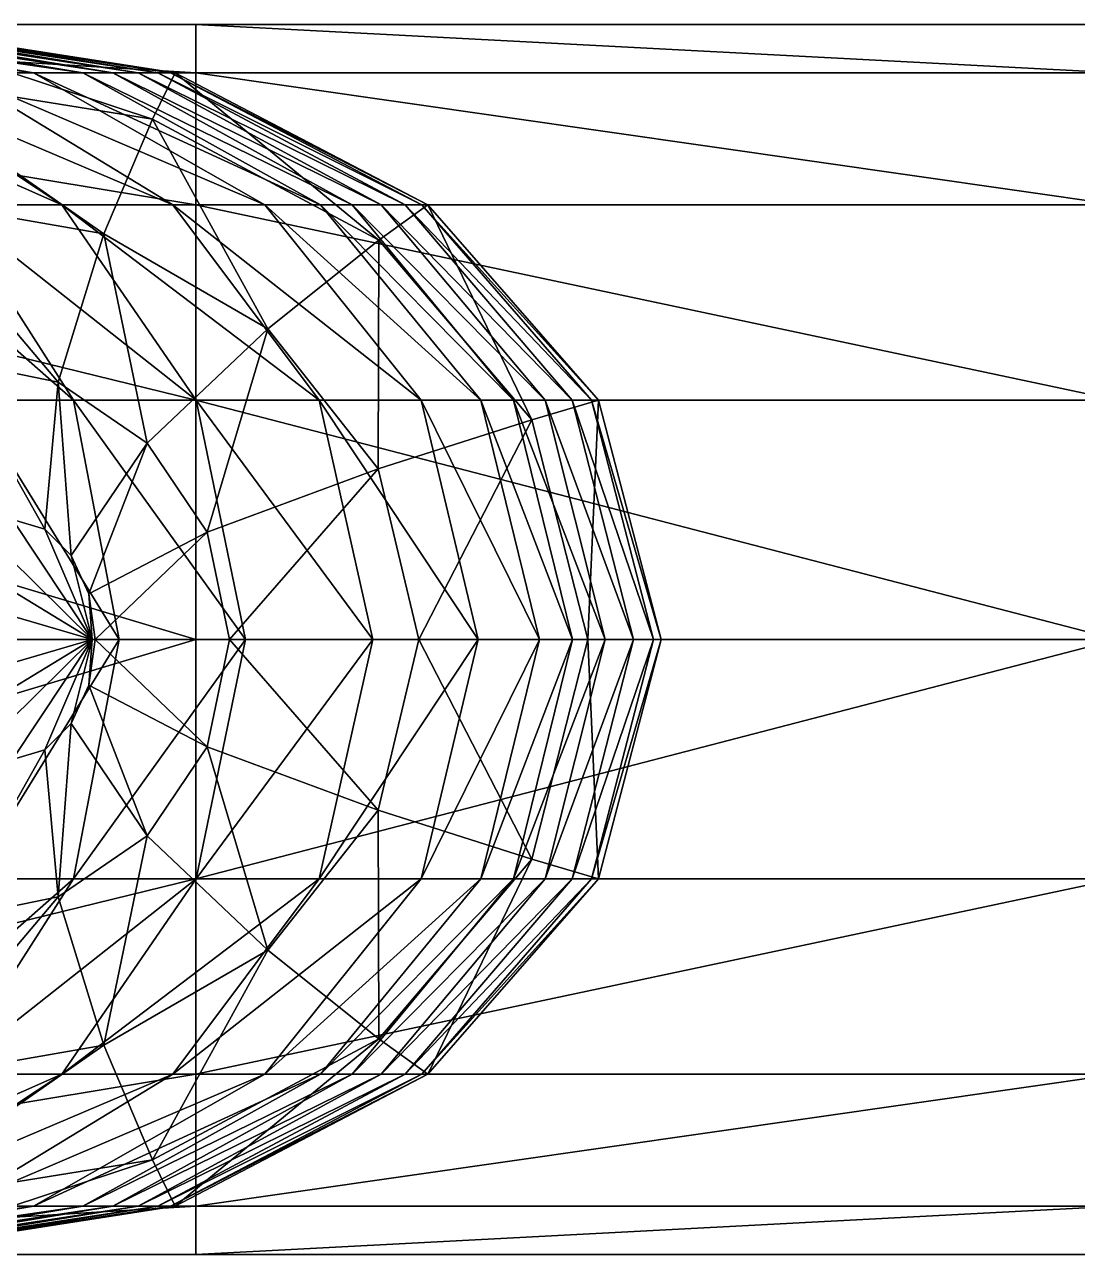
# Model space of a CAD drawing. Extents: x 0 to 32.6, y -11.9 to 11.9.
# Drawn here: x 20.233 to 21.688, y -4.25 to -2.55 of the extents above; entities that cross this region are included whole.
import ezdxf

# ---------------------------------------------------------------- set-up
doc = ezdxf.new("R2010")
doc.units = 0

msp = doc.modelspace()

# ---------------------------------------------------------------- linework, layer by layer
for points in [[(19.3666, -2.6168, -1.9864), (19.3666, -2.55, -1.5), (20.4694, -2.6168, -1.9864)], [(20.4694, -2.6168, -1.9864), (19.3666, -2.55, -1.5), (20.4694, -2.55, -1.5)], [(19.3666, -2.55, -1.5), (20.4694, -2.6168, -1.0136), (20.4694, -2.55, -1.5)], [(19.3666, -2.55, -1.5), (19.3666, -2.6168, -1.0136), (20.4694, -2.6168, -1.0136)], [(19.7704, -2.55, 0.3528), (20.2446, -2.6168, 0.3751), (19.8528, -2.55, 0.2125)], [(19.7704, -2.55, 0.3528), (20.1375, -2.6168, 0.5542), (20.2446, -2.6168, 0.3751)], [(19.8528, -2.55, 0.2125), (20.3131, -2.6168, 0.23), (19.9109, -2.55, 0.0836)], [(19.8528, -2.55, 0.2125), (20.2446, -2.6168, 0.3751), (20.3131, -2.6168, 0.23)], [(19.9109, -2.55, 0.0836), (20.3544, -2.6168, 0.0923), (19.9495, -2.55, -0.0388)], [(19.9109, -2.55, 0.0836), (20.3131, -2.6168, 0.23), (20.3544, -2.6168, 0.0923)], [(19.9495, -2.55, -0.0388), (20.3895, -2.6168, -0.0696), (19.9782, -2.55, -0.1644)], [(19.9495, -2.55, -0.0388), (20.3544, -2.6168, 0.0923), (20.3895, -2.6168, -0.0696)], [(19.9782, -2.55, -0.1644), (20.4167, -2.6168, -0.2406), (19.9978, -2.55, -0.2921)], [(19.9782, -2.55, -0.1644), (20.3895, -2.6168, -0.0696), (20.4167, -2.6168, -0.2406)], [(19.9978, -2.55, -0.2921), (20.4343, -2.6168, -0.4056), (20.0089, -2.55, -0.4208)], [(19.9978, -2.55, -0.2921), (20.4167, -2.6168, -0.2406), (20.4343, -2.6168, -0.4056)], [(20.0089, -2.55, -0.4208), (20.4405, -2.6168, -0.5494), (20.0125, -2.55, -0.5494)], [(20.0089, -2.55, -0.4208), (20.4343, -2.6168, -0.4056), (20.4405, -2.6168, -0.5494)], [(20.0125, -2.55, -0.5494), (20.4092, -2.6805, -0.6239), (20.0257, -2.619, -0.6311)], [(20.0125, -2.55, -0.5494), (20.4405, -2.6168, -0.5494), (20.4092, -2.6805, -0.6239)], [(20.4694, -2.6168, -1.9864), (20.4694, -2.55, -1.5), (21.7427, -2.6168, -1.9864)], [(21.7427, -2.6168, -1.9864), (20.4694, -2.55, -1.5), (21.7427, -2.55, -1.5)], [(20.4694, -2.55, -1.5), (21.7427, -2.6168, -1.0136), (21.7427, -2.55, -1.5)], [(20.4694, -2.55, -1.5), (20.4694, -2.6168, -1.0136), (21.7427, -2.6168, -1.0136)], [(19.3666, -2.7991, -2.3837), (19.3666, -2.6168, -1.9864), (20.4694, -2.7991, -2.3837)], [(20.4694, -2.7991, -2.3837), (19.3666, -2.6168, -1.9864), (20.4694, -2.6168, -1.9864)], [(19.3666, -2.6168, -1.0136), (20.4694, -2.7991, -0.6163), (20.4694, -2.6168, -1.0136)], [(19.3666, -2.6168, -1.0136), (19.3666, -2.7991, -0.6163), (20.4694, -2.7991, -0.6163)], [(19.8718, -2.6168, 0.9216), (20.2838, -2.7991, 0.9464), (20.0079, -2.6168, 0.7441)], [(19.8718, -2.6168, 0.9216), (20.1275, -2.7991, 1.1555), (20.2838, -2.7991, 0.9464)], [(20.0079, -2.6168, 0.7441), (20.4375, -2.7991, 0.7188), (20.1375, -2.6168, 0.5542)], [(20.0079, -2.6168, 0.7441), (20.2838, -2.7991, 0.9464), (20.4375, -2.7991, 0.7188)], [(20.1375, -2.6168, 0.5542), (20.5647, -2.7991, 0.508), (20.2446, -2.6168, 0.3751)], [(20.1375, -2.6168, 0.5542), (20.4375, -2.7991, 0.7188), (20.5647, -2.7991, 0.508)], [(20.2446, -2.6168, 0.3751), (20.6417, -2.7991, 0.3496), (20.3131, -2.6168, 0.23)], [(20.2446, -2.6168, 0.3751), (20.5647, -2.7991, 0.508), (20.6417, -2.7991, 0.3496)], [(20.3131, -2.6168, 0.23), (20.6852, -2.7991, 0.1995), (20.3544, -2.6168, 0.0923)], [(20.3131, -2.6168, 0.23), (20.6417, -2.7991, 0.3496), (20.6852, -2.7991, 0.1995)], [(20.3544, -2.6168, 0.0923), (20.7255, -2.7991, 0.0079), (20.3895, -2.6168, -0.0696)], [(20.3544, -2.6168, 0.0923), (20.6852, -2.7991, 0.1995), (20.7255, -2.7991, 0.0079)], [(20.3895, -2.6168, -0.0696), (20.7589, -2.7991, -0.1985), (20.4167, -2.6168, -0.2406)], [(20.3895, -2.6168, -0.0696), (20.7255, -2.7991, 0.0079), (20.7589, -2.7991, -0.1985)], [(20.4405, -2.6168, -0.5494), (20.7225, -2.8482, -0.6177), (20.4092, -2.6805, -0.6239)], [(20.4167, -2.6168, -0.2406), (20.7817, -2.7991, -0.3931), (20.4343, -2.6168, -0.4056)], [(20.4167, -2.6168, -0.2406), (20.7589, -2.7991, -0.1985), (20.7817, -2.7991, -0.3931)], [(20.4343, -2.6168, -0.4056), (20.7902, -2.7991, -0.5494), (20.4405, -2.6168, -0.5494)], [(20.4343, -2.6168, -0.4056), (20.7817, -2.7991, -0.3931), (20.7902, -2.7991, -0.5494)], [(20.4405, -2.6168, -0.5494), (20.7902, -2.7991, -0.5494), (20.7225, -2.8482, -0.6177)], [(20.4694, -2.7991, -2.3837), (20.4694, -2.6168, -1.9864), (21.7427, -2.7991, -2.3837)], [(21.7427, -2.7991, -2.3837), (20.4694, -2.6168, -1.9864), (21.7427, -2.6168, -1.9864)], [(20.4694, -2.6168, -1.0136), (21.7427, -2.7991, -0.6163), (21.7427, -2.6168, -1.0136)], [(20.4694, -2.6168, -1.0136), (20.4694, -2.7991, -0.6163), (21.7427, -2.7991, -0.6163)], [(20.0257, -2.619, -0.6311), (20.342, -2.8393, -0.619), (20.0646, -2.791, -0.6404)], [(20.0257, -2.619, -0.6311), (20.4092, -2.6805, -0.6239), (20.342, -2.8393, -0.619)], [(20.4092, -2.6805, -0.6239), (20.5686, -2.9706, -0.6004), (20.342, -2.8393, -0.619)], [(20.4092, -2.6805, -0.6239), (20.7225, -2.8482, -0.6177), (20.5686, -2.9706, -0.6004)], [(19.3666, -3.0693, -2.6517), (19.3666, -2.7991, -2.3837), (20.4694, -3.0693, -2.6517)], [(20.4694, -3.0693, -2.6517), (19.3666, -2.7991, -2.3837), (20.4694, -2.7991, -2.3837)], [(19.3666, -2.7991, -0.6163), (20.4694, -3.0693, -0.3483), (20.4694, -2.7991, -0.6163)], [(19.3666, -2.7991, -0.6163), (19.3666, -3.0693, -0.3483), (20.4694, -3.0693, -0.3483)], [(19.9925, -2.7991, 1.3108), (20.3, -3.0693, 1.3134), (20.1275, -2.7991, 1.1555)], [(19.9925, -2.7991, 1.3108), (20.1593, -3.0693, 1.4775), (20.3, -3.0693, 1.3134)], [(20.0646, -2.791, -0.6404), (20.279, -3.0445, -0.5765), (20.1283, -3.0134, -0.6085)], [(20.0646, -2.791, -0.6404), (20.342, -2.8393, -0.619), (20.279, -3.0445, -0.5765)], [(20.1275, -2.7991, 1.1555), (20.4699, -3.0693, 1.0829), (20.2838, -2.7991, 0.9464)], [(20.1275, -2.7991, 1.1555), (20.3, -3.0693, 1.3134), (20.4699, -3.0693, 1.0829)], [(20.2838, -2.7991, 0.9464), (20.6398, -3.0693, 0.8297), (20.4375, -2.7991, 0.7188)], [(20.2838, -2.7991, 0.9464), (20.4699, -3.0693, 1.0829), (20.6398, -3.0693, 0.8297)], [(20.4375, -2.7991, 0.7188), (20.7806, -3.0693, 0.5976), (20.5647, -2.7991, 0.508)], [(20.4375, -2.7991, 0.7188), (20.6398, -3.0693, 0.8297), (20.7806, -3.0693, 0.5976)], [(20.4694, -3.0693, -2.6517), (20.4694, -2.7991, -2.3837), (21.7427, -3.0693, -2.6517)], [(21.7427, -3.0693, -2.6517), (20.4694, -2.7991, -2.3837), (21.7427, -2.7991, -2.3837)], [(20.4694, -2.7991, -0.6163), (21.7427, -3.0693, -0.3483), (21.7427, -2.7991, -0.6163)], [(20.4694, -2.7991, -0.6163), (20.4694, -3.0693, -0.3483), (21.7427, -3.0693, -0.3483)], [(20.5647, -2.7991, 0.508), (20.8633, -3.0693, 0.4302), (20.6417, -2.7991, 0.3496)], [(20.5647, -2.7991, 0.508), (20.7806, -3.0693, 0.5976), (20.8633, -3.0693, 0.4302)], [(20.6417, -2.7991, 0.3496), (20.9083, -3.0693, 0.2718), (20.6852, -2.7991, 0.1995)], [(20.6417, -2.7991, 0.3496), (20.8633, -3.0693, 0.4302), (20.9083, -3.0693, 0.2718)], [(20.6852, -2.7991, 0.1995), (20.9521, -3.0693, 0.0602), (20.7255, -2.7991, 0.0079)], [(20.6852, -2.7991, 0.1995), (20.9083, -3.0693, 0.2718), (20.9521, -3.0693, 0.0602)], [(20.7902, -2.7991, -0.5494), (20.9338, -3.0965, -0.6133), (20.7225, -2.8482, -0.6177)], [(20.7255, -2.7991, 0.0079), (20.9898, -3.0693, -0.1701), (20.7589, -2.7991, -0.1985)], [(20.7255, -2.7991, 0.0079), (20.9521, -3.0693, 0.0602), (20.9898, -3.0693, -0.1701)], [(20.7589, -2.7991, -0.1985), (21.0161, -3.0693, -0.3847), (20.7817, -2.7991, -0.3931)], [(20.7589, -2.7991, -0.1985), (20.9898, -3.0693, -0.1701), (21.0161, -3.0693, -0.3847)], [(20.7817, -2.7991, -0.3931), (21.026, -3.0693, -0.5494), (20.7902, -2.7991, -0.5494)], [(20.7817, -2.7991, -0.3931), (21.0161, -3.0693, -0.3847), (21.026, -3.0693, -0.5494)], [(20.7902, -2.7991, -0.5494), (21.026, -3.0693, -0.5494), (20.9338, -3.0965, -0.6133)], [(20.342, -2.8393, -0.619), (20.4021, -3.1284, -0.5485), (20.279, -3.0445, -0.5765)], [(20.342, -2.8393, -0.619), (20.5686, -2.9706, -0.6004), (20.4021, -3.1284, -0.5485)], [(20.7225, -2.8482, -0.6177), (20.7214, -3.1643, -0.5872), (20.5686, -2.9706, -0.6004)], [(20.7225, -2.8482, -0.6177), (20.9338, -3.0965, -0.6133), (20.7214, -3.1643, -0.5872)], [(20.5686, -2.9706, -0.6004), (20.4851, -3.2515, -0.5287), (20.4021, -3.1284, -0.5485)], [(20.5686, -2.9706, -0.6004), (20.7214, -3.1643, -0.5872), (20.4851, -3.2515, -0.5287)], [(20.1283, -3.0134, -0.6085), (20.2603, -3.2476, -0.5381), (20.2158, -3.234, -0.5666)], [(20.1283, -3.0134, -0.6085), (20.279, -3.0445, -0.5765), (20.2603, -3.2476, -0.5381)], [(20.279, -3.0445, -0.5765), (20.2967, -3.2841, -0.5132), (20.2603, -3.2476, -0.5381)], [(20.279, -3.0445, -0.5765), (20.4021, -3.1284, -0.5485), (20.2967, -3.2841, -0.5132)], [(19.3666, -3.4, -2.75), (19.3666, -3.0693, -2.6517), (20.4694, -3.4, -2.75)], [(20.4694, -3.4, -2.75), (19.3666, -3.0693, -2.6517), (20.4694, -3.0693, -2.6517)], [(19.3666, -3.0693, -0.3483), (20.4694, -3.4, -0.25), (20.4694, -3.0693, -0.3483)], [(19.3666, -3.0693, -0.3483), (19.3666, -3.4, -0.25), (20.4694, -3.4, -0.25)], [(20.1593, -3.0693, 1.4775), (20.3632, -3.4, 1.3712), (20.3, -3.0693, 1.3134)], [(20.1593, -3.0693, 1.4775), (20.2204, -3.4, 1.5387), (20.3632, -3.4, 1.3712)], [(20.3, -3.0693, 1.3134), (20.5381, -3.4, 1.1329), (20.4699, -3.0693, 1.0829)], [(20.3, -3.0693, 1.3134), (20.3632, -3.4, 1.3712), (20.5381, -3.4, 1.1329)], [(20.4694, -3.4, -2.75), (20.4694, -3.0693, -2.6517), (21.7427, -3.4, -2.75)], [(21.7427, -3.4, -2.75), (20.4694, -3.0693, -2.6517), (21.7427, -3.0693, -2.6517)], [(20.4694, -3.0693, -0.3483), (21.7427, -3.4, -0.25), (21.7427, -3.0693, -0.3483)], [(20.4694, -3.0693, -0.3483), (20.4694, -3.4, -0.25), (21.7427, -3.4, -0.25)], [(20.4699, -3.0693, 1.0829), (20.714, -3.4, 0.8704), (20.6398, -3.0693, 0.8297)], [(20.4699, -3.0693, 1.0829), (20.5381, -3.4, 1.1329), (20.714, -3.4, 0.8704)], [(20.6398, -3.0693, 0.8297), (20.8598, -3.4, 0.6305), (20.7806, -3.0693, 0.5976)], [(20.6398, -3.0693, 0.8297), (20.714, -3.4, 0.8704), (20.8598, -3.4, 0.6305)], [(20.7806, -3.0693, 0.5976), (20.9446, -3.4, 0.4598), (20.8633, -3.0693, 0.4302)], [(20.7806, -3.0693, 0.5976), (20.8598, -3.4, 0.6305), (20.9446, -3.4, 0.4598)], [(20.8633, -3.0693, 0.4302), (20.9901, -3.4, 0.2983), (20.9083, -3.0693, 0.2718)], [(20.8633, -3.0693, 0.4302), (20.9446, -3.4, 0.4598), (20.9901, -3.4, 0.2983)], [(20.9083, -3.0693, 0.2718), (21.0352, -3.4, 0.0794), (20.9521, -3.0693, 0.0602)], [(20.9083, -3.0693, 0.2718), (20.9901, -3.4, 0.2983), (21.0352, -3.4, 0.0794)], [(21.026, -3.0693, -0.5494), (21.0113, -3.4, -0.6116), (20.9338, -3.0965, -0.6133)], [(20.9521, -3.0693, 0.0602), (21.0744, -3.4, -0.1597), (20.9898, -3.0693, -0.1701)], [(20.9521, -3.0693, 0.0602), (21.0352, -3.4, 0.0794), (21.0744, -3.4, -0.1597)], [(20.9898, -3.0693, -0.1701), (21.102, -3.4, -0.3816), (21.0161, -3.0693, -0.3847)], [(20.9898, -3.0693, -0.1701), (21.0744, -3.4, -0.1597), (21.102, -3.4, -0.3816)], [(21.026, -3.0693, -0.5494), (21.1125, -3.4, -0.5494), (21.0113, -3.4, -0.6116)], [(21.0161, -3.0693, -0.3847), (21.1125, -3.4, -0.5494), (21.026, -3.0693, -0.5494)], [(21.0161, -3.0693, -0.3847), (21.102, -3.4, -0.3816), (21.1125, -3.4, -0.5494)], [(20.9338, -3.0965, -0.6133), (20.7774, -3.4, -0.5822), (20.7214, -3.1643, -0.5872)], [(20.9338, -3.0965, -0.6133), (21.0113, -3.4, -0.6116), (20.7774, -3.4, -0.5822)], [(20.4021, -3.1284, -0.5485), (20.3212, -3.3371, -0.4956), (20.2967, -3.2841, -0.5132)], [(20.4021, -3.1284, -0.5485), (20.4851, -3.2515, -0.5287), (20.3212, -3.3371, -0.4956)], [(20.7214, -3.1643, -0.5872), (20.5156, -3.4, -0.5212), (20.4851, -3.2515, -0.5287)], [(20.7214, -3.1643, -0.5872), (20.7774, -3.4, -0.5822), (20.5156, -3.4, -0.5212)], [(20.1713, -3.2476, -0.5951), (20.2158, -3.234, -0.5666), (20.3261, -3.4, -0.5457)], [(20.2158, -3.234, -0.5666), (20.2603, -3.2476, -0.5381), (20.3261, -3.4, -0.5457)], [(20.135, -3.2841, -0.62), (20.1713, -3.2476, -0.5951), (20.3261, -3.4, -0.5457)], [(20.2603, -3.2476, -0.5381), (20.2967, -3.2841, -0.5132), (20.3261, -3.4, -0.5457)], [(20.4851, -3.2515, -0.5287), (20.3302, -3.4, -0.4889), (20.3212, -3.3371, -0.4956)], [(20.4851, -3.2515, -0.5287), (20.5156, -3.4, -0.5212), (20.3302, -3.4, -0.4889)], [(20.1104, -3.3371, -0.6376), (20.135, -3.2841, -0.62), (20.3261, -3.4, -0.5457)], [(20.2967, -3.2841, -0.5132), (20.3212, -3.3371, -0.4956), (20.3261, -3.4, -0.5457)], [(20.1014, -3.4, -0.6442), (20.1104, -3.3371, -0.6376), (20.3261, -3.4, -0.5457)], [(20.3212, -3.3371, -0.4956), (20.3302, -3.4, -0.4889), (20.3261, -3.4, -0.5457)], [(19.3666, -3.7307, -2.6517), (20.4694, -3.4, -2.75), (20.4694, -3.7307, -2.6517)], [(19.3666, -3.7307, -2.6517), (19.3666, -3.4, -2.75), (20.4694, -3.4, -2.75)], [(19.3666, -3.4, -0.25), (19.3666, -3.7307, -0.3483), (20.4694, -3.4, -0.25)], [(20.4694, -3.4, -0.25), (19.3666, -3.7307, -0.3483), (20.4694, -3.7307, -0.3483)], [(20.1104, -3.4629, -0.6376), (20.1014, -3.4, -0.6442), (20.3261, -3.4, -0.5457)], [(20.135, -3.5159, -0.62), (20.1104, -3.4629, -0.6376), (20.3261, -3.4, -0.5457)], [(20.1713, -3.5524, -0.5951), (20.135, -3.5159, -0.62), (20.3261, -3.4, -0.5457)], [(20.2204, -3.4, 1.5387), (20.1593, -3.7307, 1.4775), (20.3632, -3.4, 1.3712)], [(20.3632, -3.4, 1.3712), (20.1593, -3.7307, 1.4775), (20.3, -3.7307, 1.3134)], [(20.2158, -3.566, -0.5666), (20.1713, -3.5524, -0.5951), (20.3261, -3.4, -0.5457)], [(20.2603, -3.5524, -0.5381), (20.2158, -3.566, -0.5666), (20.3261, -3.4, -0.5457)], [(20.2967, -3.5159, -0.5132), (20.2603, -3.5524, -0.5381), (20.3261, -3.4, -0.5457)], [(20.3212, -3.4629, -0.4956), (20.2967, -3.5159, -0.5132), (20.3261, -3.4, -0.5457)], [(20.3632, -3.4, 1.3712), (20.3, -3.7307, 1.3134), (20.5381, -3.4, 1.1329)], [(20.5381, -3.4, 1.1329), (20.3, -3.7307, 1.3134), (20.4699, -3.7307, 1.0829)], [(20.3302, -3.4, -0.4889), (20.4851, -3.5485, -0.5287), (20.3212, -3.4629, -0.4956)], [(20.3302, -3.4, -0.4889), (20.3212, -3.4629, -0.4956), (20.3261, -3.4, -0.5457)], [(20.5156, -3.4, -0.5212), (20.4851, -3.5485, -0.5287), (20.3302, -3.4, -0.4889)], [(20.4694, -3.7307, -2.6517), (21.7427, -3.4, -2.75), (21.7427, -3.7307, -2.6517)], [(20.4694, -3.7307, -2.6517), (20.4694, -3.4, -2.75), (21.7427, -3.4, -2.75)], [(20.4694, -3.4, -0.25), (20.4694, -3.7307, -0.3483), (21.7427, -3.4, -0.25)], [(21.7427, -3.4, -0.25), (20.4694, -3.7307, -0.3483), (21.7427, -3.7307, -0.3483)], [(20.5381, -3.4, 1.1329), (20.4699, -3.7307, 1.0829), (20.714, -3.4, 0.8704)], [(20.714, -3.4, 0.8704), (20.4699, -3.7307, 1.0829), (20.6398, -3.7307, 0.8297)], [(20.5156, -3.4, -0.5212), (20.7214, -3.6357, -0.5872), (20.4851, -3.5485, -0.5287)], [(20.7774, -3.4, -0.5822), (20.7214, -3.6357, -0.5872), (20.5156, -3.4, -0.5212)], [(20.714, -3.4, 0.8704), (20.6398, -3.7307, 0.8297), (20.8598, -3.4, 0.6305)], [(20.8598, -3.4, 0.6305), (20.6398, -3.7307, 0.8297), (20.7806, -3.7307, 0.5976)], [(20.7774, -3.4, -0.5822), (20.9338, -3.7035, -0.6133), (20.7214, -3.6357, -0.5872)], [(21.0113, -3.4, -0.6116), (20.9338, -3.7035, -0.6133), (20.7774, -3.4, -0.5822)], [(20.8598, -3.4, 0.6305), (20.7806, -3.7307, 0.5976), (20.9446, -3.4, 0.4598)], [(20.9446, -3.4, 0.4598), (20.7806, -3.7307, 0.5976), (20.8633, -3.7307, 0.4302)], [(20.9446, -3.4, 0.4598), (20.8633, -3.7307, 0.4302), (20.9901, -3.4, 0.2983)], [(20.9901, -3.4, 0.2983), (20.8633, -3.7307, 0.4302), (20.9083, -3.7307, 0.2718)], [(20.9901, -3.4, 0.2983), (20.9083, -3.7307, 0.2718), (21.0352, -3.4, 0.0794)], [(21.0352, -3.4, 0.0794), (20.9083, -3.7307, 0.2718), (20.9521, -3.7307, 0.0602)], [(21.0113, -3.4, -0.6116), (21.026, -3.7307, -0.5494), (20.9338, -3.7035, -0.6133)], [(21.0352, -3.4, 0.0794), (20.9521, -3.7307, 0.0602), (21.0744, -3.4, -0.1597)], [(21.0744, -3.4, -0.1597), (20.9521, -3.7307, 0.0602), (20.9898, -3.7307, -0.1701)], [(21.0744, -3.4, -0.1597), (20.9898, -3.7307, -0.1701), (21.102, -3.4, -0.3816)], [(21.102, -3.4, -0.3816), (20.9898, -3.7307, -0.1701), (21.0161, -3.7307, -0.3847)], [(21.1125, -3.4, -0.5494), (21.026, -3.7307, -0.5494), (21.0113, -3.4, -0.6116)], [(21.102, -3.4, -0.3816), (21.0161, -3.7307, -0.3847), (21.1125, -3.4, -0.5494)], [(21.1125, -3.4, -0.5494), (21.0161, -3.7307, -0.3847), (21.026, -3.7307, -0.5494)], [(20.3212, -3.4629, -0.4956), (20.4021, -3.6716, -0.5485), (20.2967, -3.5159, -0.5132)], [(20.4851, -3.5485, -0.5287), (20.4021, -3.6716, -0.5485), (20.3212, -3.4629, -0.4956)], [(20.2967, -3.5159, -0.5132), (20.279, -3.7555, -0.5765), (20.2603, -3.5524, -0.5381)], [(20.4021, -3.6716, -0.5485), (20.279, -3.7555, -0.5765), (20.2967, -3.5159, -0.5132)], [(20.279, -3.7555, -0.5765), (20.1283, -3.7866, -0.6085), (20.2603, -3.5524, -0.5381)], [(20.2603, -3.5524, -0.5381), (20.1283, -3.7866, -0.6085), (20.2158, -3.566, -0.5666)], [(20.4851, -3.5485, -0.5287), (20.5686, -3.8294, -0.6004), (20.4021, -3.6716, -0.5485)], [(20.7214, -3.6357, -0.5872), (20.5686, -3.8294, -0.6004), (20.4851, -3.5485, -0.5287)], [(20.7214, -3.6357, -0.5872), (20.7225, -3.9518, -0.6177), (20.5686, -3.8294, -0.6004)], [(20.9338, -3.7035, -0.6133), (20.7225, -3.9518, -0.6177), (20.7214, -3.6357, -0.5872)], [(20.4021, -3.6716, -0.5485), (20.342, -3.9607, -0.619), (20.279, -3.7555, -0.5765)], [(20.5686, -3.8294, -0.6004), (20.342, -3.9607, -0.619), (20.4021, -3.6716, -0.5485)], [(20.9338, -3.7035, -0.6133), (20.7902, -4.0009, -0.5494), (20.7225, -3.9518, -0.6177)], [(21.026, -3.7307, -0.5494), (20.7902, -4.0009, -0.5494), (20.9338, -3.7035, -0.6133)], [(19.3666, -4.0009, -2.3837), (20.4694, -3.7307, -2.6517), (20.4694, -4.0009, -2.3837)], [(19.3666, -4.0009, -2.3837), (19.3666, -3.7307, -2.6517), (20.4694, -3.7307, -2.6517)], [(19.3666, -3.7307, -0.3483), (19.3666, -4.0009, -0.6163), (20.4694, -3.7307, -0.3483)], [(20.4694, -3.7307, -0.3483), (19.3666, -4.0009, -0.6163), (20.4694, -4.0009, -0.6163)], [(20.1593, -3.7307, 1.4775), (19.9925, -4.0009, 1.3108), (20.3, -3.7307, 1.3134)], [(20.3, -3.7307, 1.3134), (19.9925, -4.0009, 1.3108), (20.1275, -4.0009, 1.1555)], [(20.3, -3.7307, 1.3134), (20.1275, -4.0009, 1.1555), (20.4699, -3.7307, 1.0829)], [(20.4699, -3.7307, 1.0829), (20.1275, -4.0009, 1.1555), (20.2838, -4.0009, 0.9464)], [(20.4699, -3.7307, 1.0829), (20.2838, -4.0009, 0.9464), (20.6398, -3.7307, 0.8297)], [(20.6398, -3.7307, 0.8297), (20.2838, -4.0009, 0.9464), (20.4375, -4.0009, 0.7188)], [(20.6398, -3.7307, 0.8297), (20.4375, -4.0009, 0.7188), (20.7806, -3.7307, 0.5976)], [(20.7806, -3.7307, 0.5976), (20.4375, -4.0009, 0.7188), (20.5647, -4.0009, 0.508)], [(20.4694, -4.0009, -2.3837), (21.7427, -3.7307, -2.6517), (21.7427, -4.0009, -2.3837)], [(20.4694, -4.0009, -2.3837), (20.4694, -3.7307, -2.6517), (21.7427, -3.7307, -2.6517)], [(20.4694, -3.7307, -0.3483), (20.4694, -4.0009, -0.6163), (21.7427, -3.7307, -0.3483)], [(21.7427, -3.7307, -0.3483), (20.4694, -4.0009, -0.6163), (21.7427, -4.0009, -0.6163)], [(20.7806, -3.7307, 0.5976), (20.5647, -4.0009, 0.508), (20.8633, -3.7307, 0.4302)], [(20.8633, -3.7307, 0.4302), (20.5647, -4.0009, 0.508), (20.6417, -4.0009, 0.3496)], [(20.8633, -3.7307, 0.4302), (20.6417, -4.0009, 0.3496), (20.9083, -3.7307, 0.2718)], [(20.9083, -3.7307, 0.2718), (20.6417, -4.0009, 0.3496), (20.6852, -4.0009, 0.1995)], [(20.9083, -3.7307, 0.2718), (20.6852, -4.0009, 0.1995), (20.9521, -3.7307, 0.0602)], [(20.9521, -3.7307, 0.0602), (20.6852, -4.0009, 0.1995), (20.7255, -4.0009, 0.0079)], [(20.9521, -3.7307, 0.0602), (20.7255, -4.0009, 0.0079), (20.9898, -3.7307, -0.1701)], [(20.9898, -3.7307, -0.1701), (20.7255, -4.0009, 0.0079), (20.7589, -4.0009, -0.1985)], [(20.9898, -3.7307, -0.1701), (20.7589, -4.0009, -0.1985), (21.0161, -3.7307, -0.3847)], [(21.0161, -3.7307, -0.3847), (20.7589, -4.0009, -0.1985), (20.7817, -4.0009, -0.3931)], [(21.0161, -3.7307, -0.3847), (20.7817, -4.0009, -0.3931), (21.026, -3.7307, -0.5494)], [(21.026, -3.7307, -0.5494), (20.7817, -4.0009, -0.3931), (20.7902, -4.0009, -0.5494)], [(20.342, -3.9607, -0.619), (20.0646, -4.009, -0.6404), (20.279, -3.7555, -0.5765)], [(20.279, -3.7555, -0.5765), (20.0646, -4.009, -0.6404), (20.1283, -3.7866, -0.6085)], [(20.5686, -3.8294, -0.6004), (20.4092, -4.1195, -0.6239), (20.342, -3.9607, -0.619)], [(20.7225, -3.9518, -0.6177), (20.4092, -4.1195, -0.6239), (20.5686, -3.8294, -0.6004)], [(20.4092, -4.1195, -0.6239), (20.0257, -4.181, -0.6311), (20.342, -3.9607, -0.619)], [(20.342, -3.9607, -0.619), (20.0257, -4.181, -0.6311), (20.0646, -4.009, -0.6404)], [(20.7225, -3.9518, -0.6177), (20.4405, -4.1832, -0.5494), (20.4092, -4.1195, -0.6239)], [(20.7902, -4.0009, -0.5494), (20.4405, -4.1832, -0.5494), (20.7225, -3.9518, -0.6177)], [(19.3666, -4.1832, -1.9864), (20.4694, -4.0009, -2.3837), (20.4694, -4.1832, -1.9864)], [(19.3666, -4.1832, -1.9864), (19.3666, -4.0009, -2.3837), (20.4694, -4.0009, -2.3837)], [(19.3666, -4.0009, -0.6163), (19.3666, -4.1832, -1.0136), (20.4694, -4.0009, -0.6163)], [(20.4694, -4.0009, -0.6163), (19.3666, -4.1832, -1.0136), (20.4694, -4.1832, -1.0136)], [(20.1275, -4.0009, 1.1555), (19.8718, -4.1832, 0.9216), (20.2838, -4.0009, 0.9464)], [(20.2838, -4.0009, 0.9464), (19.8718, -4.1832, 0.9216), (20.0079, -4.1832, 0.7441)], [(20.2838, -4.0009, 0.9464), (20.0079, -4.1832, 0.7441), (20.4375, -4.0009, 0.7188)], [(20.4375, -4.0009, 0.7188), (20.0079, -4.1832, 0.7441), (20.1375, -4.1832, 0.5542)], [(20.4375, -4.0009, 0.7188), (20.1375, -4.1832, 0.5542), (20.5647, -4.0009, 0.508)], [(20.5647, -4.0009, 0.508), (20.1375, -4.1832, 0.5542), (20.2446, -4.1832, 0.3751)], [(20.5647, -4.0009, 0.508), (20.2446, -4.1832, 0.3751), (20.6417, -4.0009, 0.3496)], [(20.6417, -4.0009, 0.3496), (20.2446, -4.1832, 0.3751), (20.3131, -4.1832, 0.23)], [(20.6417, -4.0009, 0.3496), (20.3131, -4.1832, 0.23), (20.6852, -4.0009, 0.1995)], [(20.6852, -4.0009, 0.1995), (20.3131, -4.1832, 0.23), (20.3544, -4.1832, 0.0923)], [(20.6852, -4.0009, 0.1995), (20.3544, -4.1832, 0.0923), (20.7255, -4.0009, 0.0079)], [(20.7255, -4.0009, 0.0079), (20.3544, -4.1832, 0.0923), (20.3895, -4.1832, -0.0696)], [(20.7255, -4.0009, 0.0079), (20.3895, -4.1832, -0.0696), (20.7589, -4.0009, -0.1985)], [(20.7589, -4.0009, -0.1985), (20.3895, -4.1832, -0.0696), (20.4167, -4.1832, -0.2406)], [(20.7589, -4.0009, -0.1985), (20.4167, -4.1832, -0.2406), (20.7817, -4.0009, -0.3931)], [(20.7817, -4.0009, -0.3931), (20.4167, -4.1832, -0.2406), (20.4343, -4.1832, -0.4056)], [(20.7817, -4.0009, -0.3931), (20.4343, -4.1832, -0.4056), (20.7902, -4.0009, -0.5494)], [(20.7902, -4.0009, -0.5494), (20.4343, -4.1832, -0.4056), (20.4405, -4.1832, -0.5494)], [(20.4694, -4.1832, -1.9864), (21.7427, -4.0009, -2.3837), (21.7427, -4.1832, -1.9864)], [(20.4694, -4.1832, -1.9864), (20.4694, -4.0009, -2.3837), (21.7427, -4.0009, -2.3837)], [(20.4694, -4.0009, -0.6163), (20.4694, -4.1832, -1.0136), (21.7427, -4.0009, -0.6163)], [(21.7427, -4.0009, -0.6163), (20.4694, -4.1832, -1.0136), (21.7427, -4.1832, -1.0136)], [(20.4405, -4.1832, -0.5494), (20.0125, -4.25, -0.5494), (20.4092, -4.1195, -0.6239)], [(20.4092, -4.1195, -0.6239), (20.0125, -4.25, -0.5494), (20.0257, -4.181, -0.6311)], [(19.3666, -4.25, -1.5), (20.4694, -4.1832, -1.9864), (20.4694, -4.25, -1.5)], [(19.3666, -4.25, -1.5), (19.3666, -4.1832, -1.9864), (20.4694, -4.1832, -1.9864)], [(19.3666, -4.1832, -1.0136), (19.3666, -4.25, -1.5), (20.4694, -4.1832, -1.0136)], [(20.4694, -4.1832, -1.0136), (19.3666, -4.25, -1.5), (20.4694, -4.25, -1.5)], [(20.1375, -4.1832, 0.5542), (19.7704, -4.25, 0.3528), (20.2446, -4.1832, 0.3751)], [(20.2446, -4.1832, 0.3751), (19.7704, -4.25, 0.3528), (19.8528, -4.25, 0.2125)], [(20.2446, -4.1832, 0.3751), (19.8528, -4.25, 0.2125), (20.3131, -4.1832, 0.23)], [(20.3131, -4.1832, 0.23), (19.8528, -4.25, 0.2125), (19.9109, -4.25, 0.0836)], [(20.3131, -4.1832, 0.23), (19.9109, -4.25, 0.0836), (20.3544, -4.1832, 0.0923)], [(20.3544, -4.1832, 0.0923), (19.9109, -4.25, 0.0836), (19.9495, -4.25, -0.0388)], [(20.3544, -4.1832, 0.0923), (19.9495, -4.25, -0.0388), (20.3895, -4.1832, -0.0696)], [(20.3895, -4.1832, -0.0696), (19.9495, -4.25, -0.0388), (19.9782, -4.25, -0.1644)], [(20.3895, -4.1832, -0.0696), (19.9782, -4.25, -0.1644), (20.4167, -4.1832, -0.2406)], [(20.4167, -4.1832, -0.2406), (19.9782, -4.25, -0.1644), (19.9978, -4.25, -0.2921)], [(20.4167, -4.1832, -0.2406), (19.9978, -4.25, -0.2921), (20.4343, -4.1832, -0.4056)], [(20.4343, -4.1832, -0.4056), (19.9978, -4.25, -0.2921), (20.0089, -4.25, -0.4208)], [(20.4343, -4.1832, -0.4056), (20.0089, -4.25, -0.4208), (20.4405, -4.1832, -0.5494)], [(20.4405, -4.1832, -0.5494), (20.0089, -4.25, -0.4208), (20.0125, -4.25, -0.5494)], [(20.4694, -4.25, -1.5), (21.7427, -4.1832, -1.9864), (21.7427, -4.25, -1.5)], [(20.4694, -4.25, -1.5), (20.4694, -4.1832, -1.9864), (21.7427, -4.1832, -1.9864)], [(20.4694, -4.1832, -1.0136), (20.4694, -4.25, -1.5), (21.7427, -4.1832, -1.0136)], [(21.7427, -4.1832, -1.0136), (20.4694, -4.25, -1.5), (21.7427, -4.25, -1.5)]]:
    msp.add_3dface(points)

doc.saveas('drawing.dxf')
